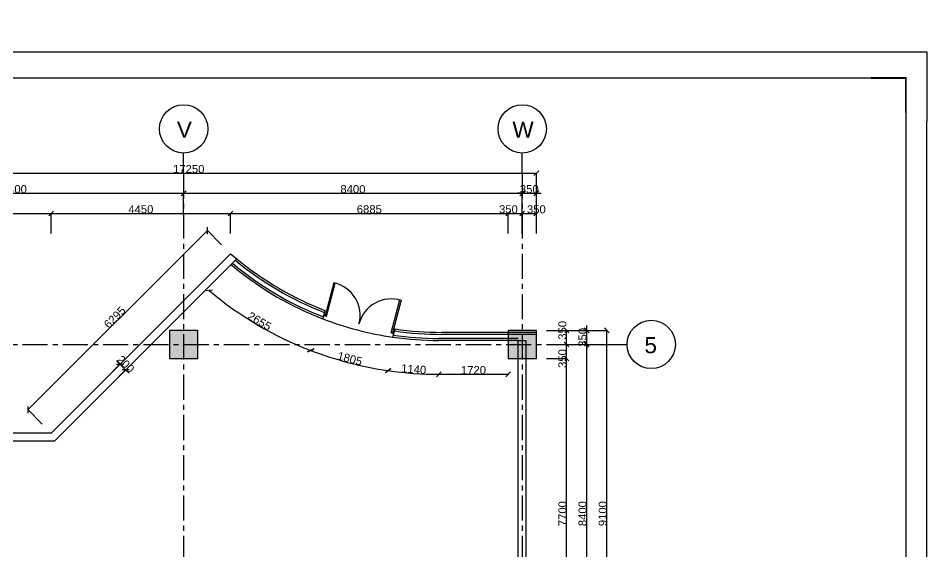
# Model space of a CAD drawing. Header units: inches. Extents: x -17552 to 18736, y -11730 to 14768.
# Drawn here: x -3808 to 18736, y 1519 to 14768 of the extents above; entities that cross this region are included whole.
import ezdxf

# ---------------------------------------------------------------- set-up
doc = ezdxf.new("R2010")
doc.units = ezdxf.units.IN
doc.header["$MEASUREMENT"] = 0
doc.linetypes.add('CENTER', pattern=[2, 1.25, -0.25, 0.25, -0.25])
for name, color, linetype in [('0-土建-墙体', 42, 'Continuous'), ('0-土建-窗', 160, 'Continuous'), ('DIM', 3, 'Continuous'), ('DIM TEXT', 7, 'Continuous'), ('DOOR', 100, 'Continuous'), ('WALL', 255, 'Continuous'), ('WINDOW', 5, 'Continuous'), ('轴线', 10, 'CENTER')]:
    doc.layers.add(name, color=color, linetype=linetype)
doc.styles.get("Standard").update_dxf_attribs({"font": 'arial.ttf'})
doc.dimstyles.new('DIM-200MM', dxfattribs={"dimtxt": 200, "dimasz": 120, "dimexe": 10, "dimexo": 10, "dimgap": 0.7, "dimtad": 1, "dimdec": 0, "dimrnd": 5, "dimzin": 1, "dimdsep": 46, "dimtxsty": 'Standard', "dimblk": 'OBLIQUE', "dimcen": 0.5, "dimdle": 1, "dimclrd": 256, "dimclre": 256, "dimclrt": 7, "dimaunit": 1, "dimadec": 0, "dimazin": 0, "dimtfac": 1, "dimtdec": 0, "dimtix": 1, "dimtmove": 2, "dimatfit": 3, "dimfxl": 0, "dimtolj": 1, "dimtzin": 1, "dimarcsym": 0})

# ---------------------------------------------------------------- blocks, each defined once
blk = doc.blocks.new('A-地下室二层墙体$0$DOOR_C01')
for p, q in [((-0.48, 0.46), (-0.48, -0.01)), ((-0.46, -0.01), (-0.46, 0.46)), ((0.46, -0.01), (0.46, 0.46)), ((0.48, 0.46), (0.48, -0.01)), ((-0.5, -0.01), (-0.5, 0.01)), ((-0.5, 0.01), (-0.48, 0.01)), ((0.5, 0.01), (0.48, 0.01)), ((0.5, -0.01), (0.5, 0.01)), ((-0.5, -0.01), (-0.46, -0.01)), ((0.5, -0.01), (0.46, -0.01))]:
    blk.add_line(p, q)
for centre, start, end in [((-0.46, 0), 0, 92.4919), ((0.46, 0), 87.5081, 180)]:
    blk.add_arc(centre, 0.46, start, end)
blk = doc.blocks.new('_Oblique')
at = {"color": 0, "linetype": 'ByBlock', "lineweight": -2}
blk.add_line((-0.5, -0.5), (0.5, 0.5), dxfattribs=at)
blk = doc.blocks.new('*D293')
at = {"layer": 'DEFPOINTS', "color": 0, "transparency": 16777216}
for p in [(1461, 8920), (-10202, -2082), (-8452, -2082)]:
    blk.add_point(p, dxfattribs=at)
at = {"layer": 'DIM', "lineweight": -2, "transparency": 16777216}
for p, q in [((-9702, 8920), (-10212, 8920)), ((-10202, 8921), (-10202, -2083)), ((-9702, -2082), (-10212, -2082))]:
    blk.add_line(p, q, dxfattribs=at)
at = {"layer": 'DIM', "lineweight": -2, "transparency": 16777216, "xscale": 120, "yscale": 120, "zscale": 120}
for p, rotation in [((-10202, 8920), 90), ((-10202, -2082), 270)]:
    blk.add_blockref('_Oblique', p, dxfattribs=dict(at, rotation=rotation))
at = {"layer": 'DIM', "color": 7, "transparency": 16777216, "insert": (-10305, 3419), "char_height": 200, "attachment_point": 5, "rotation": 90}
blk.add_mtext('\\A1;11000', dxfattribs=at)
blk = doc.blocks.new('*D299')
at = {"layer": 'DEFPOINTS', "color": 0, "transparency": 16777216}
for p in [(-9202, 8920), (1461, 8920), (-5378, 6668)]:
    blk.add_point(p, dxfattribs=at)
at = {"layer": 'DIM', "lineweight": -2, "transparency": 16777216}
for p, q in [((-8702, 8920), (-9212, 8920)), ((-9202, 6667), (-9202, 8921)), ((-8702, 6668), (-9212, 6668))]:
    blk.add_line(p, q, dxfattribs=at)
at = {"layer": 'DIM', "lineweight": -2, "transparency": 16777216, "xscale": 120, "yscale": 120, "zscale": 120}
for p, rotation in [((-9202, 8920), 90), ((-9202, 6668), 270)]:
    blk.add_blockref('_Oblique', p, dxfattribs=dict(at, rotation=rotation))
at = {"layer": 'DIM', "color": 7, "transparency": 16777216, "insert": (-9305, 7794), "char_height": 200, "attachment_point": 5, "rotation": 90}
blk.add_mtext('\\A1;2250', dxfattribs=at)
blk = doc.blocks.new('*D300')
at = {"layer": 'DEFPOINTS', "color": 0, "transparency": 16777216}
for p in [(1461, 8920), (-9702, 6668), (-3204, 6668)]:
    blk.add_point(p, dxfattribs=at)
at = {"layer": 'DIM', "lineweight": -2, "transparency": 16777216}
for p, q in [((-9202, 8920), (-9712, 8920)), ((-9702, 8921), (-9702, 6667)), ((-9202, 6668), (-9712, 6668))]:
    blk.add_line(p, q, dxfattribs=at)
at = {"layer": 'DIM', "lineweight": -2, "transparency": 16777216, "xscale": 120, "yscale": 120, "zscale": 120}
for p, rotation in [((-9702, 8920), 90), ((-9702, 6668), 270)]:
    blk.add_blockref('_Oblique', p, dxfattribs=dict(at, rotation=rotation))
at = {"layer": 'DIM', "color": 7, "transparency": 16777216, "insert": (-9805, 7794), "char_height": 200, "attachment_point": 5, "rotation": 90}
blk.add_mtext('\\A1;2250', dxfattribs=at)
blk = doc.blocks.new('*D307')
at = {"layer": 'DEFPOINTS', "color": 0, "transparency": 16777216}
for p in [(9048, 7018), (10798, 7018), (9048, -2082)]:
    blk.add_point(p, dxfattribs=at)
at = {"layer": 'DIM', "lineweight": -2, "transparency": 16777216}
for p, q in [((10298, 7018), (10808, 7018)), ((10798, -2083), (10798, 7019)), ((10298, -2082), (10808, -2082))]:
    blk.add_line(p, q, dxfattribs=at)
at = {"layer": 'DIM', "lineweight": -2, "transparency": 16777216, "xscale": 120, "yscale": 120, "zscale": 120}
for p, rotation in [((10798, 7018), 90), ((10798, -2082), 270)]:
    blk.add_blockref('_Oblique', p, dxfattribs=dict(at, rotation=rotation))
at = {"layer": 'DIM', "color": 7, "transparency": 16777216, "insert": (10695, 2468), "char_height": 200, "attachment_point": 5, "rotation": 90}
blk.add_mtext('\\A1;9100', dxfattribs=at)
blk = doc.blocks.new('*D310')
at = {"layer": 'DEFPOINTS', "color": 0, "transparency": 16777216}
for p in [(9048, 6668), (10298, 6668), (9048, -1732)]:
    blk.add_point(p, dxfattribs=at)
at = {"layer": 'DIM', "lineweight": -2, "transparency": 16777216}
for p, q in [((9798, 6668), (10308, 6668)), ((10298, -1733), (10298, 6669)), ((9798, -1732), (10308, -1732))]:
    blk.add_line(p, q, dxfattribs=at)
at = {"layer": 'DIM', "lineweight": -2, "transparency": 16777216, "xscale": 120, "yscale": 120, "zscale": 120}
for p, rotation in [((10298, 6668), 90), ((10298, -1732), 270)]:
    blk.add_blockref('_Oblique', p, dxfattribs=dict(at, rotation=rotation))
at = {"layer": 'DIM', "color": 7, "transparency": 16777216, "insert": (10195, 2468), "char_height": 200, "attachment_point": 5, "rotation": 90}
blk.add_mtext('\\A1;8400', dxfattribs=at)
blk = doc.blocks.new('*D311')
at = {"layer": 'DEFPOINTS', "color": 0, "transparency": 16777216}
for p in [(9048, 7018), (10298, 7018), (9048, 6668)]:
    blk.add_point(p, dxfattribs=at)
at = {"layer": 'DIM', "lineweight": -2, "transparency": 16777216}
for p, q in [((9798, 7018), (10308, 7018)), ((10298, 7018), (10298, 7138)), ((10298, 6668), (10298, 7018)), ((9798, 6668), (10308, 6668)), ((10298, 6668), (10298, 6548))]:
    blk.add_line(p, q, dxfattribs=at)
at = {"layer": 'DIM', "lineweight": -2, "transparency": 16777216, "xscale": 120, "yscale": 120, "zscale": 120}
for p, rotation in [((10298, 7018), 270), ((10298, 6668), 90)]:
    blk.add_blockref('_Oblique', p, dxfattribs=dict(at, rotation=rotation))
at = {"layer": 'DIM', "color": 7, "transparency": 16777216, "insert": (10195, 6843), "char_height": 200, "attachment_point": 5, "rotation": 90}
blk.add_mtext('\\A1;350', dxfattribs=at)
blk = doc.blocks.new('*D314')
at = {"layer": 'DEFPOINTS', "color": 0, "transparency": 16777216}
for p in [(9048, 6318), (9798, 6318), (9048, -1382)]:
    blk.add_point(p, dxfattribs=at)
at = {"layer": 'DIM', "lineweight": -2, "transparency": 16777216}
for p, q in [((9298, 6318), (9808, 6318)), ((9798, -1383), (9798, 6319)), ((9298, -1382), (9808, -1382))]:
    blk.add_line(p, q, dxfattribs=at)
at = {"layer": 'DIM', "lineweight": -2, "transparency": 16777216, "xscale": 120, "yscale": 120, "zscale": 120}
for p, rotation in [((9798, 6318), 90), ((9798, -1382), 270)]:
    blk.add_blockref('_Oblique', p, dxfattribs=dict(at, rotation=rotation))
at = {"layer": 'DIM', "color": 7, "transparency": 16777216, "insert": (9695, 2468), "char_height": 200, "attachment_point": 5, "rotation": 90}
blk.add_mtext('\\A1;7700', dxfattribs=at)
blk = doc.blocks.new('*D315')
at = {"layer": 'DEFPOINTS', "color": 0, "transparency": 16777216}
for p in [(9048, 6668), (9798, 6668), (9048, 6318)]:
    blk.add_point(p, dxfattribs=at)
at = {"layer": 'DIM', "lineweight": -2, "transparency": 16777216}
for p, q in [((9788, 6668), (9808, 6668)), ((9798, 6317), (9798, 6669)), ((9788, 6318), (9808, 6318))]:
    blk.add_line(p, q, dxfattribs=at)
at = {"layer": 'DIM', "lineweight": -2, "transparency": 16777216, "xscale": 120, "yscale": 120, "zscale": 120}
for p, rotation in [((9798, 6668), 90), ((9798, 6318), 270)]:
    blk.add_blockref('_Oblique', p, dxfattribs=dict(at, rotation=rotation))
at = {"layer": 'DIM', "color": 7, "transparency": 16777216, "insert": (9695, 6318), "char_height": 200, "attachment_point": 5, "rotation": 90}
blk.add_mtext('\\A1;350', dxfattribs=at)
blk = doc.blocks.new('*D316')
at = {"layer": 'DEFPOINTS', "color": 0, "transparency": 16777216}
for p in [(9048, 7018), (9798, 7018), (9048, 6668)]:
    blk.add_point(p, dxfattribs=at)
at = {"layer": 'DIM', "lineweight": -2, "transparency": 16777216}
for p, q in [((9298, 7018), (9808, 7018)), ((9798, 6667), (9798, 7019)), ((9298, 6668), (9808, 6668))]:
    blk.add_line(p, q, dxfattribs=at)
at = {"layer": 'DIM', "lineweight": -2, "transparency": 16777216, "xscale": 120, "yscale": 120, "zscale": 120}
for p, rotation in [((9798, 7018), 90), ((9798, 6668), 270)]:
    blk.add_blockref('_Oblique', p, dxfattribs=dict(at, rotation=rotation))
at = {"layer": 'DIM', "color": 7, "transparency": 16777216, "insert": (9695, 7018), "char_height": 200, "attachment_point": 5, "rotation": 90}
blk.add_mtext('\\A1;350', dxfattribs=at)
blk = doc.blocks.new('*D317')
at = {"layer": 'DEFPOINTS', "color": 0, "transparency": 16777216}
for p in [(9048, 10920), (9048, 7018), (-8202, 4468)]:
    blk.add_point(p, dxfattribs=at)
at = {"layer": 'DIM', "lineweight": -2, "transparency": 16777216}
for p, q in [((-8203, 10920), (9049, 10920)), ((-8202, 10420), (-8202, 10930)), ((9048, 10420), (9048, 10930))]:
    blk.add_line(p, q, dxfattribs=at)
at = {"layer": 'DIM', "lineweight": -2, "transparency": 16777216, "xscale": 120, "yscale": 120, "zscale": 120, "rotation": 180}
blk.add_blockref('_Oblique', (-8202, 10920), dxfattribs=at)
at = {"layer": 'DIM', "lineweight": -2, "transparency": 16777216, "xscale": 120, "yscale": 120, "zscale": 120}
blk.add_blockref('_Oblique', (9048, 10920), dxfattribs=at)
at = {"layer": 'DIM', "color": 7, "transparency": 16777216, "insert": (423, 11022), "char_height": 200, "attachment_point": 5}
blk.add_mtext('\\A1;17250', dxfattribs=at)
blk = doc.blocks.new('*D319')
at = {"layer": 'DEFPOINTS', "color": 0, "transparency": 16777216}
for p in [(298, 10420), (298, 9009), (-8102, 4468)]:
    blk.add_point(p, dxfattribs=at)
at = {"layer": 'DIM', "lineweight": -2, "transparency": 16777216}
for p, q in [((-8103, 10420), (299, 10420)), ((-8102, 9920), (-8102, 10430)), ((298, 9920), (298, 10430))]:
    blk.add_line(p, q, dxfattribs=at)
at = {"layer": 'DIM', "lineweight": -2, "transparency": 16777216, "xscale": 120, "yscale": 120, "zscale": 120, "rotation": 180}
blk.add_blockref('_Oblique', (-8102, 10420), dxfattribs=at)
at = {"layer": 'DIM', "lineweight": -2, "transparency": 16777216, "xscale": 120, "yscale": 120, "zscale": 120}
blk.add_blockref('_Oblique', (298, 10420), dxfattribs=at)
at = {"layer": 'DIM', "color": 7, "transparency": 16777216, "insert": (-3902, 10522), "char_height": 200, "attachment_point": 5}
blk.add_mtext('\\A1;8400', dxfattribs=at)
blk = doc.blocks.new('*D320')
at = {"layer": 'DEFPOINTS', "color": 0, "transparency": 16777216}
for p in [(8698, 10420), (298, 9009), (8698, 8206)]:
    blk.add_point(p, dxfattribs=at)
at = {"layer": 'DIM', "lineweight": -2, "transparency": 16777216}
for p, q in [((297, 10420), (8699, 10420)), ((298, 9920), (298, 10430)), ((8698, 9920), (8698, 10430))]:
    blk.add_line(p, q, dxfattribs=at)
at = {"layer": 'DIM', "lineweight": -2, "transparency": 16777216, "xscale": 120, "yscale": 120, "zscale": 120, "rotation": 180}
blk.add_blockref('_Oblique', (298, 10420), dxfattribs=at)
at = {"layer": 'DIM', "lineweight": -2, "transparency": 16777216, "xscale": 120, "yscale": 120, "zscale": 120}
blk.add_blockref('_Oblique', (8698, 10420), dxfattribs=at)
at = {"layer": 'DIM', "color": 7, "transparency": 16777216, "insert": (4498, 10522), "char_height": 200, "attachment_point": 5}
blk.add_mtext('\\A1;8400', dxfattribs=at)
blk = doc.blocks.new('*D321')
at = {"layer": 'DEFPOINTS', "color": 0, "transparency": 16777216}
for p in [(9048, 10420), (8698, 8206), (9048, 7018)]:
    blk.add_point(p, dxfattribs=at)
at = {"layer": 'DIM', "lineweight": -2, "transparency": 16777216}
for p, q in [((8698, 10420), (8578, 10420)), ((8698, 9920), (8698, 10430)), ((8698, 10420), (9048, 10420)), ((9048, 9920), (9048, 10430)), ((9048, 10420), (9168, 10420))]:
    blk.add_line(p, q, dxfattribs=at)
at = {"layer": 'DIM', "lineweight": -2, "transparency": 16777216, "xscale": 120, "yscale": 120, "zscale": 120}
blk.add_blockref('_Oblique', (8698, 10420), dxfattribs=at)
at = {"layer": 'DIM', "lineweight": -2, "transparency": 16777216, "xscale": 120, "yscale": 120, "zscale": 120, "rotation": 180}
blk.add_blockref('_Oblique', (9048, 10420), dxfattribs=at)
at = {"layer": 'DIM', "color": 7, "transparency": 16777216, "insert": (8873, 10522), "char_height": 200, "attachment_point": 5}
blk.add_mtext('\\A1;350', dxfattribs=at)
blk = doc.blocks.new('*D325')
at = {"layer": 'DEFPOINTS', "color": 0, "transparency": 16777216}
for p in [(-2991, 9920), (-6802, 4468), (-2991, 4468)]:
    blk.add_point(p, dxfattribs=at)
at = {"layer": 'DIM', "lineweight": -2, "transparency": 16777216}
for p, q in [((-6803, 9920), (-2990, 9920)), ((-6802, 9420), (-6802, 9930)), ((-2991, 9420), (-2991, 9930))]:
    blk.add_line(p, q, dxfattribs=at)
at = {"layer": 'DIM', "lineweight": -2, "transparency": 16777216, "xscale": 120, "yscale": 120, "zscale": 120, "rotation": 180}
blk.add_blockref('_Oblique', (-6802, 9920), dxfattribs=at)
at = {"layer": 'DIM', "lineweight": -2, "transparency": 16777216, "xscale": 120, "yscale": 120, "zscale": 120}
blk.add_blockref('_Oblique', (-2991, 9920), dxfattribs=at)
at = {"layer": 'DIM', "color": 7, "transparency": 16777216, "insert": (-4896, 10022), "char_height": 200, "attachment_point": 5}
blk.add_mtext('\\A1;3810', dxfattribs=at)
blk = doc.blocks.new('*D326')
at = {"layer": 'DEFPOINTS', "color": 0, "transparency": 16777216}
for p in [(1461, 9920), (1461, 8920), (-2991, 4468)]:
    blk.add_point(p, dxfattribs=at)
at = {"layer": 'DIM', "lineweight": -2, "transparency": 16777216}
for p, q in [((-2992, 9920), (1462, 9920)), ((-2991, 9420), (-2991, 9930)), ((1461, 9420), (1461, 9930))]:
    blk.add_line(p, q, dxfattribs=at)
at = {"layer": 'DIM', "lineweight": -2, "transparency": 16777216, "xscale": 120, "yscale": 120, "zscale": 120, "rotation": 180}
blk.add_blockref('_Oblique', (-2991, 9920), dxfattribs=at)
at = {"layer": 'DIM', "lineweight": -2, "transparency": 16777216, "xscale": 120, "yscale": 120, "zscale": 120}
blk.add_blockref('_Oblique', (1461, 9920), dxfattribs=at)
at = {"layer": 'DIM', "color": 7, "transparency": 16777216, "insert": (-765, 10022), "char_height": 200, "attachment_point": 5}
blk.add_mtext('\\A1;4450', dxfattribs=at)
blk = doc.blocks.new('*D327')
at = {"layer": 'DEFPOINTS', "color": 0, "transparency": 16777216}
for p in [(8348, 9920), (1461, 8920), (8348, 7018)]:
    blk.add_point(p, dxfattribs=at)
at = {"layer": 'DIM', "lineweight": -2, "transparency": 16777216}
for p, q in [((1460, 9920), (8349, 9920)), ((1461, 9420), (1461, 9930)), ((8348, 9420), (8348, 9930))]:
    blk.add_line(p, q, dxfattribs=at)
at = {"layer": 'DIM', "lineweight": -2, "transparency": 16777216, "xscale": 120, "yscale": 120, "zscale": 120, "rotation": 180}
blk.add_blockref('_Oblique', (1461, 9920), dxfattribs=at)
at = {"layer": 'DIM', "lineweight": -2, "transparency": 16777216, "xscale": 120, "yscale": 120, "zscale": 120}
blk.add_blockref('_Oblique', (8348, 9920), dxfattribs=at)
at = {"layer": 'DIM', "color": 7, "transparency": 16777216, "insert": (4904, 10022), "char_height": 200, "attachment_point": 5}
blk.add_mtext('\\A1;6885', dxfattribs=at)
blk = doc.blocks.new('*D328')
at = {"layer": 'DEFPOINTS', "color": 0, "transparency": 16777216}
for p in [(8698, 9920), (8348, 7018), (8698, 7018)]:
    blk.add_point(p, dxfattribs=at)
at = {"layer": 'DIM', "lineweight": -2, "transparency": 16777216}
for p, q in [((8347, 9920), (8699, 9920)), ((8348, 9420), (8348, 9930)), ((8698, 9420), (8698, 9930))]:
    blk.add_line(p, q, dxfattribs=at)
at = {"layer": 'DIM', "lineweight": -2, "transparency": 16777216, "xscale": 120, "yscale": 120, "zscale": 120, "rotation": 180}
blk.add_blockref('_Oblique', (8348, 9920), dxfattribs=at)
at = {"layer": 'DIM', "lineweight": -2, "transparency": 16777216, "xscale": 120, "yscale": 120, "zscale": 120}
blk.add_blockref('_Oblique', (8698, 9920), dxfattribs=at)
at = {"layer": 'DIM', "color": 7, "transparency": 16777216, "insert": (8356, 10022), "char_height": 200, "attachment_point": 5}
blk.add_mtext('\\A1;350', dxfattribs=at)
blk = doc.blocks.new('*D329')
at = {"layer": 'DEFPOINTS', "color": 0, "transparency": 16777216}
for p in [(9048, 9920), (8698, 7018), (9048, 7018)]:
    blk.add_point(p, dxfattribs=at)
at = {"layer": 'DIM', "lineweight": -2, "transparency": 16777216}
for p, q in [((8697, 9920), (9049, 9920)), ((8698, 9420), (8698, 9930)), ((9048, 9420), (9048, 9930))]:
    blk.add_line(p, q, dxfattribs=at)
at = {"layer": 'DIM', "lineweight": -2, "transparency": 16777216, "xscale": 120, "yscale": 120, "zscale": 120, "rotation": 180}
blk.add_blockref('_Oblique', (8698, 9920), dxfattribs=at)
at = {"layer": 'DIM', "lineweight": -2, "transparency": 16777216, "xscale": 120, "yscale": 120, "zscale": 120}
blk.add_blockref('_Oblique', (9048, 9920), dxfattribs=at)
at = {"layer": 'DIM', "color": 7, "transparency": 16777216, "insert": (9048, 10022), "char_height": 200, "attachment_point": 5}
blk.add_mtext('\\A1;350', dxfattribs=at)
blk = doc.blocks.new('*D330')
at = {"layer": 'DEFPOINTS', "color": 0, "transparency": 16777216}
for p in [(886, 9494), (1461, 8920), (-2991, 4468)]:
    blk.add_point(p, dxfattribs=at)
at = {"layer": 'DIM', "lineweight": -2, "transparency": 16777216}
for p, q in [((-3566, 5042), (887, 9495)), ((1240, 9141), (879, 9501)), ((-3212, 4689), (-3572, 5050))]:
    blk.add_line(p, q, dxfattribs=at)
at = {"layer": 'DIM', "lineweight": -2, "transparency": 16777216, "xscale": 120, "yscale": 120, "zscale": 120}
for p, rotation in [((886, 9494), 45.00000001299626), ((-3565, 5043), 225.0000000129963)]:
    blk.add_blockref('_Oblique', p, dxfattribs=dict(at, rotation=rotation))
at = {"layer": 'DIM', "color": 7, "transparency": 16777216, "insert": (-1412, 7341), "char_height": 200, "attachment_point": 5, "rotation": 45}
blk.add_mtext('\\A1;6295', dxfattribs=at)
blk = doc.blocks.new('*D331')
at = {"layer": 'DEFPOINTS', "color": 0, "transparency": 16777216}
for p in [(-1141, 6036), (-1986, 5473), (-1844, 5332)]:
    blk.add_point(p, dxfattribs=at)
at = {"layer": 'DIM', "lineweight": -2, "transparency": 16777216}
for p, q in [((-1636, 5823), (-1275, 6184)), ((-1282, 6177), (-1367, 6262)), ((-1282, 6177), (-1141, 6036)), ((-1494, 5682), (-1134, 6043)), ((-1141, 6036), (-1056, 5951))]:
    blk.add_line(p, q, dxfattribs=at)
at = {"layer": 'DIM', "lineweight": -2, "transparency": 16777216, "xscale": 120, "yscale": 120, "zscale": 120}
for p, rotation in [((-1282, 6177), 315.0000000129946), ((-1141, 6036), 135.0000000129947)]:
    blk.add_blockref('_Oblique', p, dxfattribs=dict(at, rotation=rotation))
at = {"layer": 'DIM', "color": 7, "transparency": 16777216, "insert": (-1139, 6179), "char_height": 200, "attachment_point": 5, "rotation": 315}
blk.add_mtext('\\A1;200', dxfattribs=at)
blk = doc.blocks.new('*D332')
at = {"layer": 'DEFPOINTS', "color": 0, "transparency": 16777216}
for p in [(6628, 14768), (1481, 8658), (1714, 7418), (3750, 7304)]:
    blk.add_point(p, dxfattribs=at)
at = {"layer": 'DIM', "lineweight": -2, "transparency": 16777216}
for p, q in [((939, 8013), (926, 7998)), ((3450, 6528), (3443, 6509))]:
    blk.add_line(p, q, dxfattribs=at)
blk.add_arc((6628, 14768), 8842, 229.8936, 248.911, dxfattribs=at)
at = {"layer": 'DIM', "lineweight": -2, "transparency": 16777216, "xscale": 120, "yscale": 120, "zscale": 120}
for p, rotation in [((932, 8006), 139.8935850363647), ((3447, 6519), 338.9110396955402)]:
    blk.add_blockref('_Oblique', p, dxfattribs=dict(at, rotation=rotation))
at = {"layer": 'DIM', "color": 7, "transparency": 16777216, "insert": (2180, 7246), "char_height": 200, "attachment_point": 5, "rotation": 329.4023}
blk.add_mtext('\\A1;2655', dxfattribs=at)
blk = doc.blocks.new('*D333')
at = {"layer": 'DEFPOINTS', "color": 0, "transparency": 16777216}
for p in [(6628, 14768), (3750, 7304), (5491, 6849), (4076, 6306)]:
    blk.add_point(p, dxfattribs=at)
at = {"layer": 'DIM', "lineweight": -2, "transparency": 16777216}
for p, q in [((3452, 6531), (3444, 6512)), ((5374, 6029), (5371, 6009))]:
    blk.add_line(p, q, dxfattribs=at)
blk.add_arc((6628, 14768), 8839, 248.9119, 261.8299, dxfattribs=at)
at = {"layer": 'DIM', "lineweight": -2, "transparency": 16777216, "xscale": 120, "yscale": 120, "zscale": 120}
for p, rotation in [((3448, 6522), 158.911937119033), ((5372, 6019), 351.8299392589491)]:
    blk.add_blockref('_Oblique', p, dxfattribs=dict(at, rotation=rotation))
at = {"layer": 'DIM', "color": 7, "transparency": 16777216, "insert": (4422, 6316), "char_height": 200, "attachment_point": 5, "rotation": 345.3709}
blk.add_mtext('\\A1;1805', dxfattribs=at)
blk = doc.blocks.new('*D334')
at = {"layer": 'DEFPOINTS', "color": 0, "transparency": 16777216}
for p in [(6628, 14768), (5491, 6849), (6628, 6768), (5789, 5968)]:
    blk.add_point(p, dxfattribs=at)
at = {"layer": 'DIM', "lineweight": -2, "transparency": 16777216}
for p, q in [((5373, 6028), (5370, 6008)), ((6628, 5938), (6628, 5918))]:
    blk.add_line(p, q, dxfattribs=at)
blk.add_arc((6628, 14768), 8840, 261.8299, 270, dxfattribs=at)
at = {"layer": 'DIM', "lineweight": -2, "transparency": 16777216, "xscale": 120, "yscale": 120, "zscale": 120, "rotation": 171.8299392572649}
blk.add_blockref('_Oblique', (5372, 6018), dxfattribs=at)
at = {"layer": 'DIM', "lineweight": -2, "transparency": 16777216, "xscale": 120, "yscale": 120, "zscale": 120}
blk.add_blockref('_Oblique', (6628, 5928), dxfattribs=at)
at = {"layer": 'DIM', "color": 7, "transparency": 16777216, "insert": (6006, 6053), "char_height": 200, "attachment_point": 5, "rotation": 355.915}
blk.add_mtext('\\A1;1140', dxfattribs=at)
blk = doc.blocks.new('*D335')
at = {"layer": 'DEFPOINTS', "color": 0, "transparency": 16777216}
for p in [(6628, 6768), (8348, 6768), (8348, 5928)]:
    blk.add_point(p, dxfattribs=at)
at = {"layer": 'DIM', "lineweight": -2, "transparency": 16777216}
for p, q in [((6627, 5928), (8349, 5928)), ((6628, 5938), (6628, 5918)), ((8348, 5938), (8348, 5918))]:
    blk.add_line(p, q, dxfattribs=at)
at = {"layer": 'DIM', "lineweight": -2, "transparency": 16777216, "xscale": 120, "yscale": 120, "zscale": 120, "rotation": 180}
blk.add_blockref('_Oblique', (6628, 5928), dxfattribs=at)
at = {"layer": 'DIM', "lineweight": -2, "transparency": 16777216, "xscale": 120, "yscale": 120, "zscale": 120}
blk.add_blockref('_Oblique', (8348, 5928), dxfattribs=at)
at = {"layer": 'DIM', "color": 7, "transparency": 16777216, "insert": (7488, 6031), "char_height": 200, "attachment_point": 5}
blk.add_mtext('\\A1;1720', dxfattribs=at)

msp = doc.modelspace()

# ---------------------------------------------------------------- hatches: boundary and pattern name
at = {"layer": 'WALL'}
for points in [[(-52, 7018.3), (-52, 6318.3), (648, 6318.3), (648, 7018.3)], [(8348, 7018.3), (8348, 6318.3), (9048, 6318.3), (9048, 7018.3)]]:
    msp.add_hatch(color=256, dxfattribs=at).paths.add_polyline_path(points)

# ---------------------------------------------------------------- linework, layer by layer
for points in [[(-17552.2, -10001.8), (-17552.2, 13931), (17007.8, 13931)], [(17007.8, 13931), (18735.8, 13931), (18735.8, 12203)], [(17007.8, -11729.8), (18735.8, -11729.8), (18735.8, 12203)]]:
    msp.add_lwpolyline(points)
at = {"const_width": 43.2}
msp.add_lwpolyline([(18217.4, 12419), (18217.4, 13283), (17353.4, 13283)], dxfattribs=at)
msp.add_lwpolyline([(-17033.8, 13283), (18217.4, 13283), (18217.4, -11081.8), (-17033.8, -11081.8)], close=True)
at = {"layer": '0-土建-墙体'}
msp.add_line((8598, 6768.3), (8798, 6768.3), dxfattribs=at)
at = {"layer": '0-土建-窗'}
msp.add_arc((31836.1, 45574), 47604.9, 230.59325, 230.60388, dxfattribs=at)
at = {"layer": 'DIM'}
for p, q in [((298, 10919.5), (298, 11419.5)), ((8698, 10919.5), (8698, 11419.5)), ((10798, 6668.3), (11298, 6668.3))]:
    msp.add_line(p, q, dxfattribs=at)
for centre in [(298, 12019.5), (8698, 12019.5), (11898, 6668.3)]:
    msp.add_circle(centre, 600, dxfattribs=at)
at = {"layer": 'WALL'}
for p, q in [((-366.6, 7092.4), (1460.5, 8919.5)), ((1460.5, 8919.5), (1615.5, 8791.7)), ((-2907.9, 4268.3), (1615.5, 8791.7)), ((-2990.8, 4468.3), (-366.6, 7092.4)), ((8598, -1431.7), (8598, 6768.3)), ((8798, -1381.7), (8798, 6768.3)), ((8598, -1431.7), (8598, 6718.3)), ((8598, -1381.7), (8598, 6718.3)), ((-2990.8, 4468.3), (-6802, 4468.3)), ((-2907.9, 4268.3), (-6802, 4268.3))]:
    msp.add_line(p, q, dxfattribs=at)
for points in [[(-52, 7018.3), (-52, 6318.3), (648, 6318.3), (648, 7018.3)], [(-52, 7018.3), (-52, 6318.3), (648, 6318.3), (648, 7018.3)], [(8348, 7018.3), (8348, 6318.3), (9048, 6318.3), (9048, 7018.3)], [(8348, 7018.3), (8348, 6318.3), (9048, 6318.3), (9048, 7018.3)]]:
    msp.add_lwpolyline(points, close=True, dxfattribs=at)
at = {"layer": 'WINDOW'}
for p, q in [((3803.7, 7510.9), (3749.7, 7304.1)), ((5491.3, 6849.5), (5544.2, 7052.2)), ((5544.2, 7052.2), (5532, 7005.1)), ((8598, 6818.3), (6628.2, 6818.3)), ((8598, 6768.3), (6628.2, 6768.3)), ((9048, 6968.3), (6699.7, 6968.3)), ((9048, 6918.3), (6699.7, 6918.3))]:
    msp.add_line(p, q, dxfattribs=at)
for centre, radius, start, end in [((31836.1, 45574), 47804.9, 230.56977, 230.70706), ((6628.2, 14768.3), 7950, 229.91794, 248.91104), ((6628.2, 14768.3), 8000, 230.70706, 248.91104), ((6699.7, 14968.3), 8050, 230.50607, 248.77646), ((6699.7, 14968.3), 8000, 230.60388, 248.77646), ((6628.2, 14768.3), 8000, 248.91194, 261.82994), ((6699.7, 14968.3), 8050, 261.69539, 270), ((6699.7, 14968.3), 8000, 261.69539, 270), ((6628.2, 14768.3), 8000, 261.82994, 270), ((6628.2, 14768.3), 7950, 261.82994, 270)]:
    msp.add_arc(centre, radius, start, end, dxfattribs=at)
at = {"layer": '轴线', "ltscale": 500}
for p, q in [((298, 10919.5), (298, -4581.7)), ((8698, 10919.5), (8698, -4581.7)), ((-10702, 6668.3), (10798, 6668.3))]:
    msp.add_line(p, q, dxfattribs=at)

# ---------------------------------------------------------------- block references
at = {"layer": 'DOOR', "xscale": 1800.000000000027, "yscale": 1800.000000000027, "zscale": 1800.000000000027, "rotation": 345.3704894815739}
msp.add_blockref('A-地下室二层墙体$0$DOOR_C01', (4647.5, 7180.2), dxfattribs=at)

# ---------------------------------------------------------------- texts
at = {"layer": 'DIM TEXT', "char_height": 400, "attachment_point": 1}
for s, insert in [('V', (129.9, 12201.4)), ('W', (8454.6, 12201.4)), ('5', (11729.9, 6850.2))]:
    msp.add_mtext_dynamic_manual_height_columns(s, width=10456.675, gutter_width=2, heights=[0], dxfattribs=dict(at, insert=insert))

# ---------------------------------------------------------------- dimensions: what is measured, and where the dimension line sits
at = {"layer": 'DIM'}
for base, p1, p2, text, picture, middle in [((1713.9, 7418.2), (1481.3, 8657.5), (3749.7, 7304.1), '2655', '*D332', (2180.1, 7246.2)), ((4076.2, 6306), (3749.8, 7304), (5491.3, 6849.5), '1805', '*D333', (4421.9, 6315.6)), ((5789.1, 5967.8), (5491.3, 6849.5), (6628.2, 6768.3), '1140', '*D334', (6005.8, 6052.9))]:
    dim = msp.add_angular_dim_3p(base=base, center=(6628.2, 14768.3), p1=p1, p2=p2, text=text, dimstyle='DIM-200MM', override={"dimfxl": 10}, dxfattribs=at)
    dim.commit()
    dim.dimension.update_dxf_attribs({"geometry": picture, "text_midpoint": middle})
for base, p1, p2, picture, middle in [((9048, 10919.5), (-8202, 4468.3), (9048, 7018.3), '*D317', (423, 11022.3)), ((298, 10419.5), (-8102, 4468.3), (298, 9008.9), '*D319', (-3902, 10522.3)), ((8698, 10419.5), (298, 9008.9), (8698, 8206), '*D320', (4498, 10522.3)), ((9048, 10419.5), (8698, 8206), (9048, 7018.3), '*D321', (8873, 10522.4)), ((-2990.8, 9919.5), (-6802, 4468.3), (-2990.8, 4468.3), '*D325', (-4896.4, 10022.4)), ((1460.5, 9919.5), (-2990.8, 4468.3), (1460.5, 8919.5), '*D326', (-765.1, 10022.3)), ((8347.967, 9919.5348), (1460.5068, 8919.5348), (8347.967, 7018.2647), '*D327', (4904.2369, 10022.3494))]:
    dim = msp.add_linear_dim(base=base, p1=p1, p2=p2, dimstyle='DIM-200MM', dxfattribs=at)
    dim.commit()
    dim.dimension.update_dxf_attribs({"geometry": picture, "text_midpoint": middle})
for base, p1, p2, picture, middle in [((8698, 9919.5), (8348, 7018.3), (8698, 7018.3), '*D328', (8355.9, 10022.4)), ((9048, 9919.5), (8698, 7018.3), (9048, 7018.3), '*D329', (9048, 10022.4))]:
    dim = msp.add_linear_dim(base=base, p1=p1, p2=p2, dimstyle='DIM-200MM', dxfattribs=at)
    dim.commit()
    dim.dimension.update_dxf_attribs({"geometry": picture, "text_midpoint": middle, "dimtype": 160})
for p1, p2, distance, picture, middle in [((-2990.8, 4468.3), (1460.5, 8919.5), 812.5, '*D330', (-1412.4, 7341.1)), ((-1985.7, 5473.3), (-1844.3, 5331.9), 995.2, '*D331', (-1138.6, 6179))]:
    dim = msp.add_aligned_dim(p1=p1, p2=p2, distance=distance, dimstyle='DIM-200MM', dxfattribs=at)
    dim.commit()
    dim.dimension.update_dxf_attribs({"geometry": picture, "text_midpoint": middle})
for base, p1, p2, picture, middle in [((-10202, -2081.7), (1460.5, 8919.5), (-8452, -2081.7), '*D293', (-10304.8, 3418.9)), ((-9702, 6668.3), (1460.5, 8919.5), (-3204.1, 6668.3), '*D300', (-9804.8, 7793.9)), ((-9202, 8919.5), (-5377.7, 6668.3), (1460.5, 8919.5), '*D299', (-9304.8, 7793.9)), ((10298, 7018.3), (9048, 6668.3), (9048, 7018.3), '*D311', (10195.1, 6843.3)), ((10798, 7018.3), (9048, -2081.7), (9048, 7018.3), '*D307', (10695.2, 2468.3)), ((10298, 6668.3), (9048, -1731.7), (9048, 6668.3), '*D310', (10195.2, 2468.3)), ((9798, 6318.3), (9048, -1381.7), (9048, 6318.3), '*D314', (9695.2, 2468.3))]:
    dim = msp.add_linear_dim(base=base, p1=p1, p2=p2, angle=90, dimstyle='DIM-200MM', dxfattribs=at)
    dim.commit()
    dim.dimension.update_dxf_attribs({"geometry": picture, "text_midpoint": middle})
dim = msp.add_linear_dim(base=(9798, 7018.3), p1=(9048, 6668.3), p2=(9048, 7018.3), angle=90, dimstyle='DIM-200MM', dxfattribs=at)
dim.commit()
dim.dimension.update_dxf_attribs({"geometry": '*D316', "text_midpoint": (9695.1, 7018.3), "dimtype": 160})
dim = msp.add_linear_dim(base=(8348, 5927.9), p1=(6628.2, 6768.3), p2=(8348, 6768.3), dimstyle='DIM-200MM', override={"dimfxl": 10}, dxfattribs=at)
dim.commit()
dim.dimension.update_dxf_attribs({"geometry": '*D335', "text_midpoint": (7488.1, 6030.7)})
dim = msp.add_linear_dim(base=(9798, 6668.3), p1=(9048, 6318.3), p2=(9048, 6668.3), angle=90, dimstyle='DIM-200MM', override={"dimfxl": 10}, dxfattribs=at)
dim.commit()
dim.dimension.update_dxf_attribs({"geometry": '*D315', "text_midpoint": (9695.1, 6318.3), "dimtype": 160})

doc.saveas('drawing.dxf')
